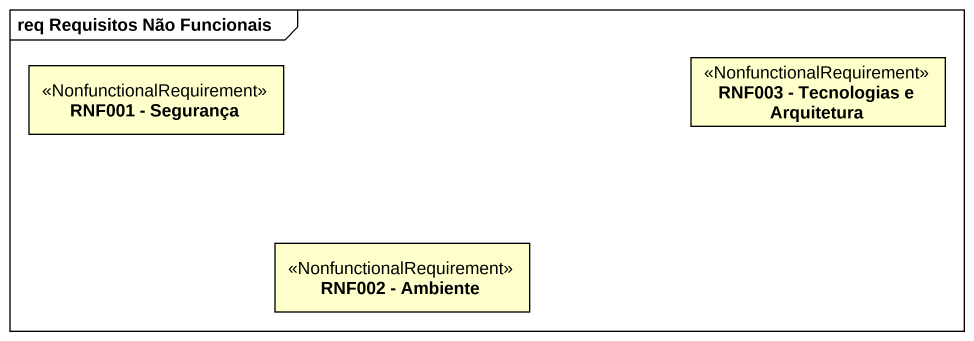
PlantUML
@startuml
mainframe req Requisitos Não Funcionais
hide circle
hide empty members
class "RNF001 - Segurança" as RNF001_Segurança <<NonfunctionalRequirement>>
class "RNF003 - Tecnologias e Arquitetura" as RNF003_Tecnologias_e <<NonfunctionalRequirement>>
class "RNF002 - Ambiente" as RNF002_Ambiente <<NonfunctionalRequirement>>
@enduml
